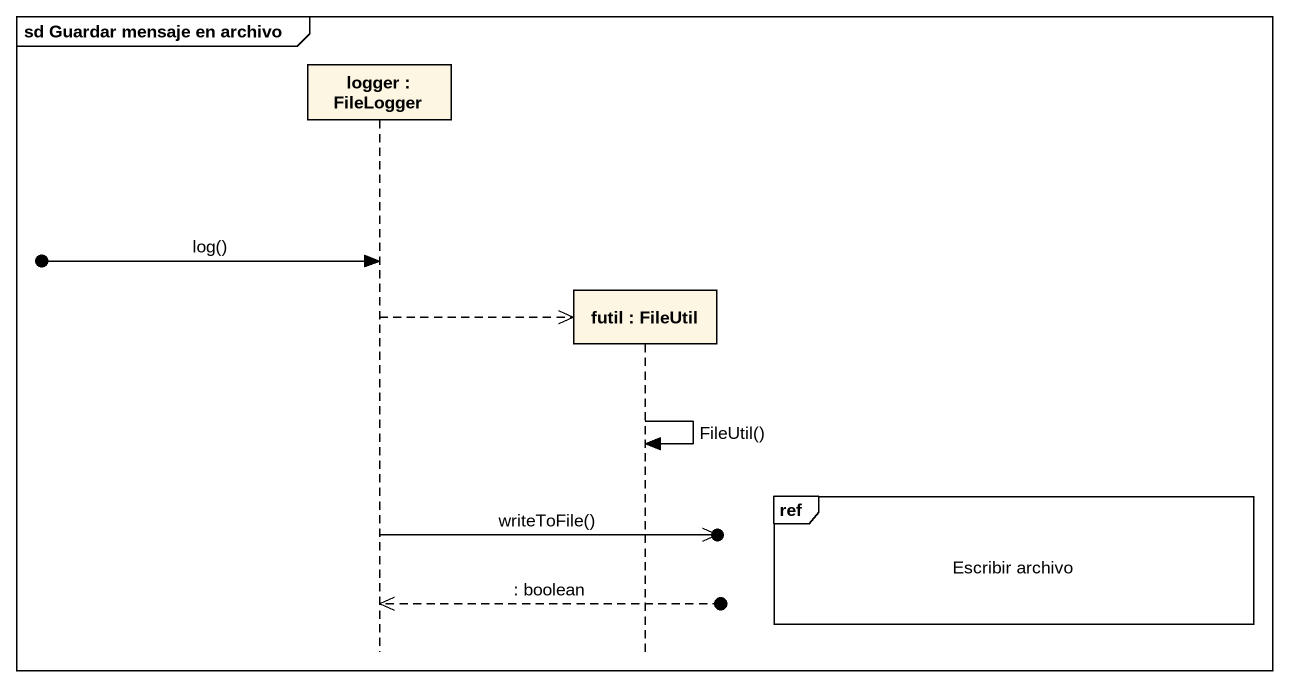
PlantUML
@startuml
mainframe sd Guardar mensaje en archivo
hide footbox
participant "logger : FileLogger" as logger
participant "futil : FileUtil" as futil

[o-> logger : log()
logger -->> futil **
futil -> futil : FileUtil()
ref over futil : Escribir archivo
logger ->>o] : writeToFile()
logger <<--o] : : boolean
@enduml
